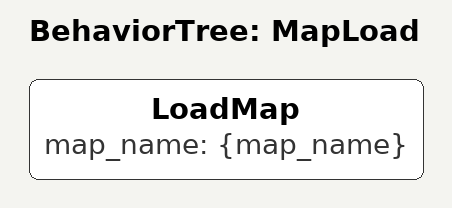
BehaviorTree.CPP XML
<!-- Mapping: load map -->
<root BTCPP_format="4" main_tree_to_execute="MapLoad">
  <BehaviorTree ID="MapLoad">
    <LoadMap map_name="{map_name}"/>
  </BehaviorTree>
</root>
